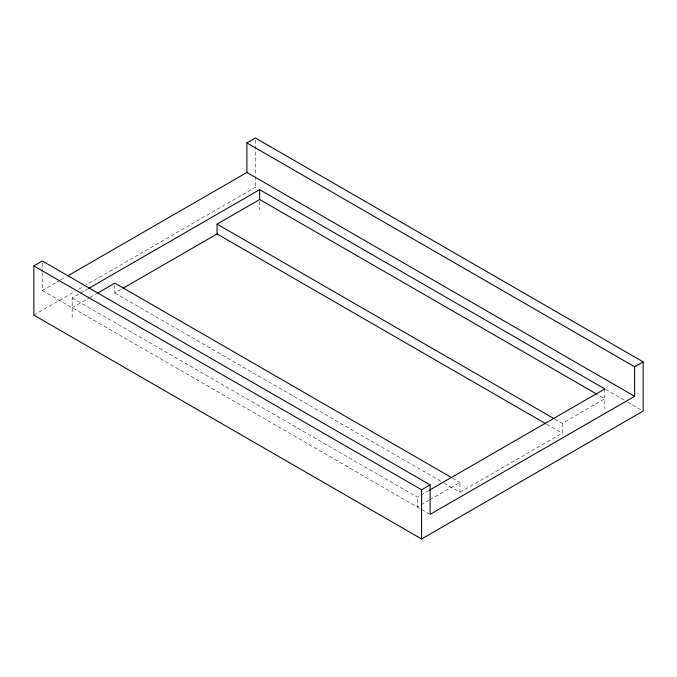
<?xml version="1.0" encoding="UTF-8"?>
<svg xmlns="http://www.w3.org/2000/svg" width="677" height="677" viewBox="0 0 677 677"><rect width="100%" height="100%" fill="white"/><g stroke="black" fill="none" stroke-linecap="round" stroke-linejoin="round"><path stroke-width="0.51" stroke-dasharray="3.38 2.54" d="M42.372 272.611L42.372 290.535L59.72 280.515M60.634 279.99L66.109 276.825M33.85 315.127L75.054 291.347M78.71 289.231L255.415 187.216L258.157 188.798M72.194 317.589L72.194 297.914L79.514 293.683M80.428 293.158L87.748 288.935M72.194 307.747L89.423 297.804M90.329 297.279L96.676 293.615M114.802 285.119L114.802 292.989L122.114 288.774M72.194 297.914L417.328 497.172L428.296 490.833M429.108 500.201L417.328 507.005L417.328 497.172M430.013 499.677L459.937 482.405L459.937 492.247L444.374 483.26M554.869 419.139L562.198 423.37L604.806 398.77L597.478 394.539M459.937 492.247L562.198 433.212L562.198 423.37M605.653 389.419L626.69 401.563M627.604 402.096L643.15 411.066M546.635 424.225L562.198 433.212M452.608 478.182L459.937 482.405M114.802 292.989L443.452 482.735M42.372 290.535L429.193 513.86M604.806 388.928L604.806 408.612M259.672 201.484L259.672 209.354M255.415 140.105L255.415 175.698M255.415 176.748L255.415 187.216M42.372 263.116L42.372 271.553"/><path stroke-width="1.02" d="M246.893 142.932L255.415 138.015L643.15 361.873L643.15 411.066L421.585 538.985L33.85 315.127L33.85 265.934L42.372 261.009L430.107 484.867L430.107 514.385L634.628 396.307L634.628 366.79L246.893 142.932L246.893 172.449L634.628 396.307M67.937 275.767L246.893 172.449M88.662 288.41L259.672 189.67L604.806 388.928L429.218 490.3M97.581 293.099L114.802 283.147L451.694 477.649M545.713 423.692L217.063 233.954L217.063 224.112L259.672 199.512L596.564 394.014M123.019 288.25L217.063 233.954M33.85 265.934L421.585 489.784L430.107 484.867M634.628 366.79L643.15 361.873M217.063 224.112L553.955 418.614M421.585 489.784L421.585 538.985M259.672 189.67L259.672 199.512"/></g></svg>
